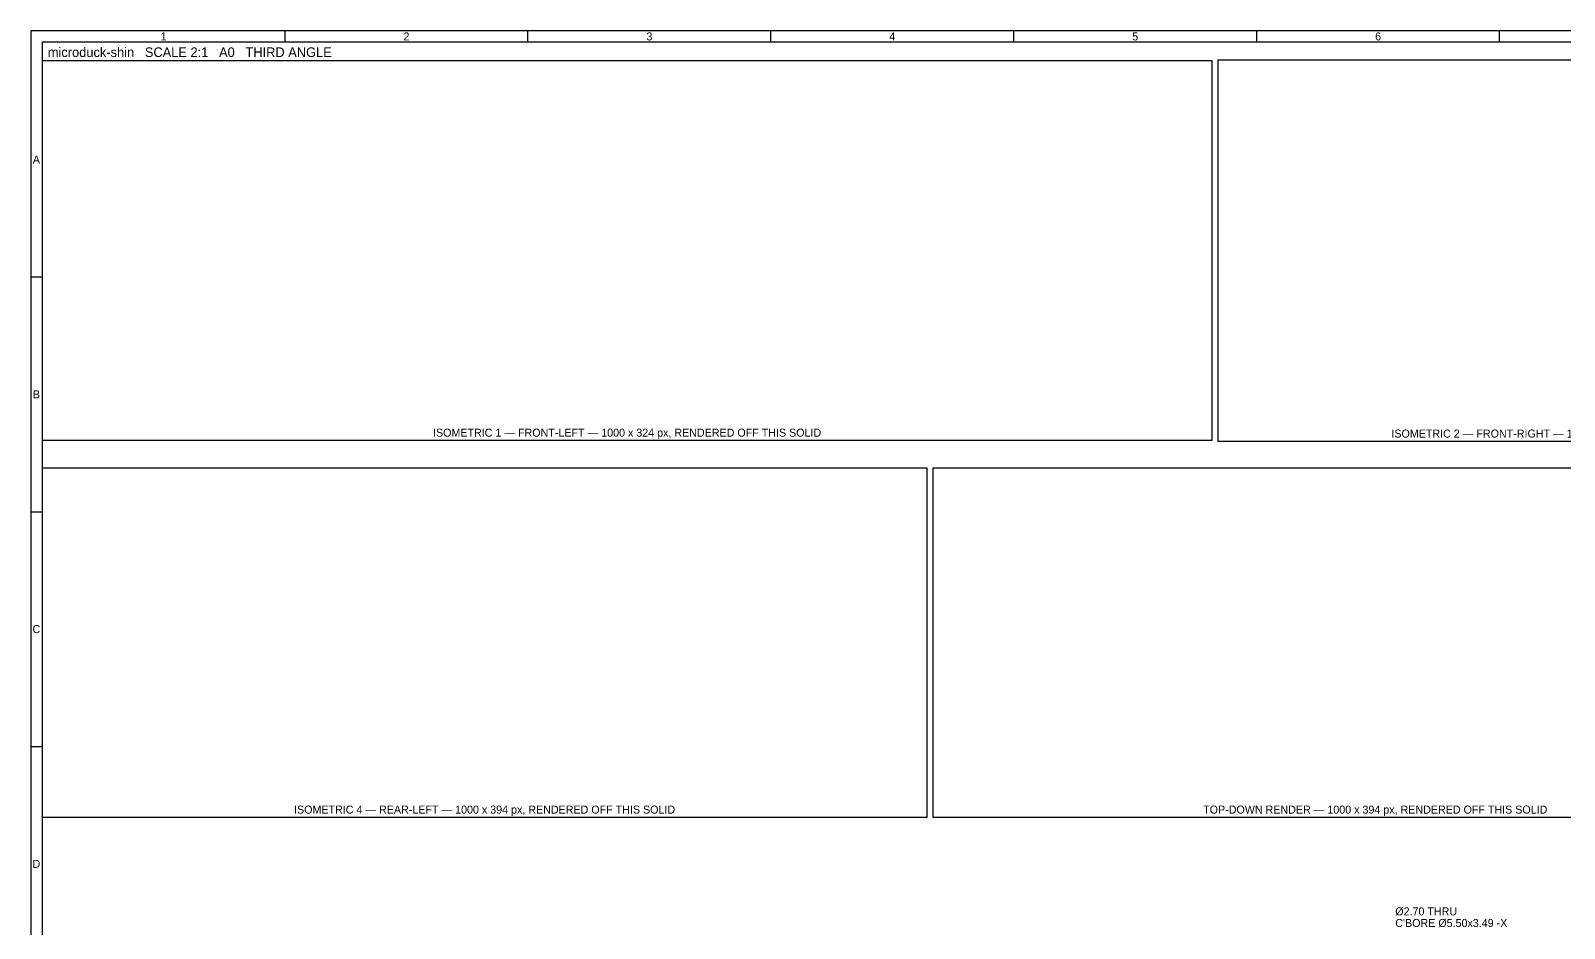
# Model space of a CAD drawing. Header units: millimetres. Extents: x 5 to 1197, y -95 to 836.
# Drawn here: x 5 to 676, y 444 to 836 of the extents above; entities that cross this region are included whole.
import ezdxf
from ezdxf.enums import TextEntityAlignment as Align

# ---------------------------------------------------------------- set-up
doc = ezdxf.new("R2010")
doc.units = ezdxf.units.MM
for name, color, linetype in [('FRAME', 7, 'CONTINUOUS'), ('TEXT', 3, 'CONTINUOUS'), ('TITLE', 7, 'CONTINUOUS'), ('VISIBLE', 7, 'CONTINUOUS')]:
    doc.layers.add(name, color=color, linetype=linetype)

msp = doc.modelspace()

# ---------------------------------------------------------------- linework, layer by layer
at = {"layer": 'FRAME'}
for p, q in [((1179, 831), (10, 831)), ((10, 831), (10, 10))]:
    msp.add_line(p, q, dxfattribs=at)
at = {"layer": 'TITLE'}
for p, q in [((1184, 836), (5, 836)), ((5, 836), (5, 5)), ((116.272727, 831), (116.272727, 836)), ((222.545455, 831), (222.545455, 836)), ((328.818182, 831), (328.818182, 836)), ((435.090909, 831), (435.090909, 836)), ((541.363636, 831), (541.363636, 836)), ((647.636364, 831), (647.636364, 836)), ((521.86, 822.78812), (10, 822.78812)), ((10, 822.78812), (10, 656.94548)), ((521.86, 656.94548), (521.86, 822.78812)), ((849.18, 823.18313), (524.36, 823.18313)), ((524.36, 823.18313), (524.36, 656.55047)), ((5, 728.375), (10, 728.375)), ((10, 656.94548), (521.86, 656.94548)), ((524.36, 656.55047), (849.18, 656.55047)), ((397.166667, 644.728633), (10, 644.728633)), ((10, 644.728633), (10, 492.184967)), ((397.166667, 492.184967), (397.166667, 644.728633)), ((786.833333, 644.728633), (399.666667, 644.728633)), ((399.666667, 644.728633), (399.666667, 492.184967)), ((5, 625.75), (10, 625.75)), ((5, 523.125), (10, 523.125)), ((10, 492.184967), (397.166667, 492.184967)), ((399.666667, 492.184967), (786.833333, 492.184967))]:
    msp.add_line(p, q, dxfattribs=at)
at = {"layer": 'VISIBLE'}
for p, q in [((521.86, 822.78812), (10, 822.78812)), ((10, 822.78812), (10, 656.94548)), ((521.86, 656.94548), (521.86, 822.78812)), ((849.18, 823.18313), (524.36, 823.18313)), ((524.36, 823.18313), (524.36, 656.55047)), ((10, 656.94548), (521.86, 656.94548)), ((524.36, 656.55047), (849.18, 656.55047)), ((397.166667, 644.728633), (10, 644.728633)), ((10, 644.728633), (10, 492.184967)), ((397.166667, 492.184967), (397.166667, 644.728633)), ((786.833333, 644.728633), (399.666667, 644.728633)), ((399.666667, 644.728633), (399.666667, 492.184967)), ((10, 492.184967), (397.166667, 492.184967)), ((399.666667, 492.184967), (786.833333, 492.184967))]:
    msp.add_line(p, q, dxfattribs=at)

# ---------------------------------------------------------------- texts
at = {"layer": 'TEXT'}
for s, height, p in [('microduck-shin   SCALE 2:1   A0   THIRD ANGLE', 4.2, (12.5, 824.5)), ('Ø2.70 THRU', 3.5, (602, 449.29)), ("C'BORE Ø5.50x3.49 -X", 3.5, (602, 444.215))]:
    msp.add_text(s, height=height, dxfattribs=at).set_placement(p)
for s, p in [('ISOMETRIC 1 — FRONT-LEFT — 1000 x 324 px, RENDERED OFF THIS SOLID', (265.93, 658.54548)), ('ISOMETRIC 2 — FRONT-RIGHT — 1000 x 513 px, RENDERED OFF THIS SOLID', (686.77, 658.15047)), ('ISOMETRIC 4 — REAR-LEFT — 1000 x 394 px, RENDERED OFF THIS SOLID', (203.583333, 493.784967)), ('TOP-DOWN RENDER — 1000 x 394 px, RENDERED OFF THIS SOLID', (593.25, 493.784967))]:
    msp.add_text(s, height=3.5, dxfattribs=at).set_placement(p, align=Align.CENTER)
at = {"layer": 'TITLE'}
for s, p in [('1', (63.136364, 833.5)), ('2', (169.409091, 833.5)), ('3', (275.681818, 833.5)), ('4', (381.954545, 833.5)), ('5', (488.227273, 833.5)), ('6', (594.5, 833.5)), ('A', (7.5, 779.6875)), ('B', (7.5, 677.0625)), ('C', (7.5, 574.4375)), ('D', (7.5, 471.8125))]:
    msp.add_text(s, height=3.5, dxfattribs=at).set_placement(p, align=Align.MIDDLE_CENTER)

doc.saveas('drawing.dxf')
